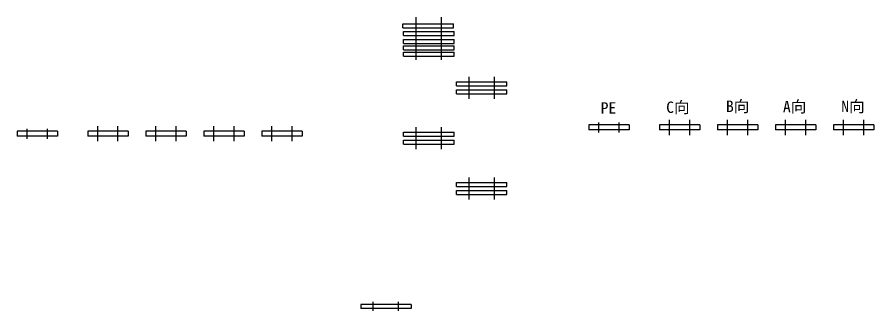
# Model space of a CAD drawing. Extents: x -48968009 to 2588125, y -43922717 to 2.
# Drawn here: x 2522426 to 2524124, y -614578 to -613995 of the extents above; entities that cross this region are included whole.
import ezdxf

# ---------------------------------------------------------------- set-up
doc = ezdxf.new("R2010")
doc.units = 0
doc.header["$LTSCALE"] = 1000
doc.header["$MEASUREMENT"] = 0
for name, color, linetype in [('$1-强电干线', 7, 'CONTINUOUS'), ('WALL', 2, 'CONTINUOUS'), ('图层4', 221, 'CONTINUOUS'), ('图层6', 221, 'CONTINUOUS'), ('电气', 4, 'CONTINUOUS')]:
    doc.layers.add(name, color=color, linetype=linetype)

# ---------------------------------------------------------------- blocks, each defined once
blk = doc.blocks.new('人突然他人')
at = {"layer": '$1-强电干线', "color": 3}
blk.add_line((2519187.1, -889395.8), (2519187.1, -889375.8), dxfattribs=at)
at = {"layer": '$1-强电干线', "color": 2}
blk.add_line((2519227.1, -889395.8), (2519227.1, -889375.8), dxfattribs=at)
at = {"layer": 'WALL', "color": 1}
for p, q in [((2519327.1, -889400.8), (2519327.1, -889370.8)), ((2519367.1, -889400.8), (2519367.1, -889370.8))]:
    blk.add_line(p, q, dxfattribs=at)
at = {"layer": 'WALL', "color": 3}
for p, q in [((2519442.1, -889400.8), (2519442.1, -889370.8)), ((2519482.1, -889400.8), (2519482.1, -889370.8))]:
    blk.add_line(p, q, dxfattribs=at)
at = {"layer": 'WALL', "color": 2}
for p, q in [((2519557.1, -889400.8), (2519557.1, -889370.8)), ((2519597.1, -889400.8), (2519597.1, -889370.8))]:
    blk.add_line(p, q, dxfattribs=at)
at = {"layer": 'WALL', "color": 5}
for p, q in [((2519672.1, -889400.8), (2519672.1, -889370.8)), ((2519712.1, -889400.8), (2519712.1, -889370.8))]:
    blk.add_line(p, q, dxfattribs=at)
at = {"layer": '电气', "color": 2}
for p, q in [((2519247.1, -889380.8), (2519167.1, -889380.8)), ((2519247.1, -889380.8), (2519247.1, -889390.8)), ((2519617.1, -889380.8), (2519537.1, -889380.8)), ((2519537.1, -889380.8), (2519537.1, -889390.8)), ((2519617.1, -889390.8), (2519537.1, -889390.8)), ((2519617.1, -889380.8), (2519617.1, -889390.8))]:
    blk.add_line(p, q, dxfattribs=at)
at = {"layer": '电气', "color": 3}
for p, q in [((2519167.1, -889380.8), (2519167.1, -889390.8)), ((2519247.1, -889390.8), (2519167.1, -889390.8)), ((2519502.1, -889380.8), (2519422.1, -889380.8)), ((2519422.1, -889380.8), (2519422.1, -889390.8)), ((2519502.1, -889390.8), (2519422.1, -889390.8)), ((2519502.1, -889380.8), (2519502.1, -889390.8))]:
    blk.add_line(p, q, dxfattribs=at)
at = {"layer": '电气', "color": 1}
for p, q in [((2519387.1, -889380.8), (2519307.1, -889380.8)), ((2519307.1, -889380.8), (2519307.1, -889390.8)), ((2519387.1, -889390.8), (2519307.1, -889390.8)), ((2519387.1, -889380.8), (2519387.1, -889390.8))]:
    blk.add_line(p, q, dxfattribs=at)
at = {"layer": '电气', "color": 5}
for p, q in [((2519732.1, -889380.8), (2519652.1, -889380.8)), ((2519652.1, -889380.8), (2519652.1, -889390.8)), ((2519732.1, -889390.8), (2519652.1, -889390.8)), ((2519732.1, -889380.8), (2519732.1, -889390.8))]:
    blk.add_line(p, q, dxfattribs=at)
blk = doc.blocks.new('FGREWER')
at = {"layer": '$1-强电干线', "color": 3}
blk.add_line((2519217.1, -884215.8), (2519217.1, -884197.8), dxfattribs=at)
at = {"layer": '$1-强电干线', "color": 2}
blk.add_line((2519267.1, -884215.8), (2519267.1, -884197.8), dxfattribs=at)
at = {"layer": 'WALL', "color": 2}
for p, q in [((2519302.1, -883676.8), (2519302.1, -883632.5)), ((2519352.1, -883676.8), (2519352.1, -883632.8)), ((2519302.1, -883717.6), (2519302.1, -883668.8)), ((2519352.1, -883717.1), (2519352.1, -883668.8))]:
    blk.add_line(p, q, dxfattribs=at)
at = {"layer": 'WALL', "color": 3}
for p, q in [((2519407.1, -883776.8), (2519407.1, -883750.8)), ((2519457.1, -883776.8), (2519457.1, -883750.8)), ((2519407.1, -883794.8), (2519407.1, -883768.8)), ((2519457.1, -883794.8), (2519457.1, -883768.8))]:
    blk.add_line(p, q, dxfattribs=at)
at = {"layer": 'WALL', "color": 1}
for p, q in [((2519302.1, -883876.8), (2519302.1, -883850.8)), ((2519352.1, -883876.8), (2519352.1, -883850.8)), ((2519302.1, -883894.8), (2519302.1, -883868.8)), ((2519352.1, -883894.8), (2519352.1, -883868.8))]:
    blk.add_line(p, q, dxfattribs=at)
at = {"layer": 'WALL', "color": 5}
for p, q in [((2519407.1, -883976.8), (2519407.1, -883950.8)), ((2519457.1, -883976.8), (2519457.1, -883950.8)), ((2519407.1, -883994.8), (2519407.1, -883968.8)), ((2519457.1, -883994.8), (2519457.1, -883968.8))]:
    blk.add_line(p, q, dxfattribs=at)
at = {"layer": '电气', "color": 2}
for p, q in [((2519275.9, -883653.7), (2519275.9, -883645.7)), ((2519275.9, -883645.7), (2519375.9, -883645.7)), ((2519275.9, -883653.7), (2519375.9, -883653.7)), ((2519375.9, -883653.7), (2519375.9, -883645.7)), ((2519277.1, -883668.8), (2519277.1, -883660.8)), ((2519277.1, -883660.8), (2519377.1, -883660.8)), ((2519277.1, -883668.8), (2519377.1, -883668.8)), ((2519377.1, -883668.8), (2519377.1, -883660.8)), ((2519277.1, -883684.8), (2519277.1, -883676.8)), ((2519277.1, -883676.8), (2519377.1, -883676.8)), ((2519277.1, -883684.8), (2519377.1, -883684.8)), ((2519377.1, -883684.8), (2519377.1, -883676.8)), ((2519277.1, -883697.7), (2519277.1, -883689.7)), ((2519277.1, -883689.7), (2519377.1, -883689.7)), ((2519277.1, -883697.7), (2519377.1, -883697.7)), ((2519277.1, -883710.3), (2519277.1, -883702.3)), ((2519277.1, -883702.3), (2519377.1, -883702.3)), ((2519377.1, -883697.7), (2519377.1, -883689.7)), ((2519377.1, -883710.3), (2519377.1, -883702.3)), ((2519277.1, -883710.3), (2519377.1, -883710.3)), ((2519292.1, -884202.8), (2519192.1, -884202.8)), ((2519292.1, -884202.8), (2519292.1, -884210.8))]:
    blk.add_line(p, q, dxfattribs=at)
at = {"layer": '电气', "color": 3}
for p, q in [((2519382.1, -883768.8), (2519382.1, -883760.8)), ((2519382.1, -883760.8), (2519482.1, -883760.8)), ((2519382.1, -883768.8), (2519482.1, -883768.8)), ((2519482.1, -883768.8), (2519482.1, -883760.8)), ((2519382.1, -883784.8), (2519382.1, -883776.8)), ((2519382.1, -883776.8), (2519482.1, -883776.8)), ((2519382.1, -883784.8), (2519482.1, -883784.8)), ((2519482.1, -883784.8), (2519482.1, -883776.8)), ((2519192.1, -884202.8), (2519192.1, -884210.8)), ((2519292.1, -884210.8), (2519192.1, -884210.8))]:
    blk.add_line(p, q, dxfattribs=at)
at = {"layer": '电气', "color": 1}
for p, q in [((2519277.1, -883860.8), (2519377.1, -883860.8)), ((2519277.1, -883868.8), (2519277.1, -883860.8)), ((2519277.1, -883868.8), (2519377.1, -883868.8)), ((2519377.1, -883868.8), (2519377.1, -883860.8)), ((2519277.1, -883876.8), (2519377.1, -883876.8)), ((2519277.1, -883884.8), (2519277.1, -883876.8)), ((2519277.1, -883884.8), (2519377.1, -883884.8)), ((2519377.1, -883884.8), (2519377.1, -883876.8))]:
    blk.add_line(p, q, dxfattribs=at)
at = {"layer": '电气', "color": 5}
for p, q in [((2519382.1, -883960.8), (2519482.1, -883960.8)), ((2519382.1, -883968.8), (2519382.1, -883960.8)), ((2519382.1, -883968.8), (2519482.1, -883968.8)), ((2519482.1, -883968.8), (2519482.1, -883960.8)), ((2519382.1, -883976.8), (2519482.1, -883976.8)), ((2519382.1, -883984.8), (2519382.1, -883976.8)), ((2519382.1, -883984.8), (2519482.1, -883984.8)), ((2519482.1, -883984.8), (2519482.1, -883976.8))]:
    blk.add_line(p, q, dxfattribs=at)

msp = doc.modelspace()

# ---------------------------------------------------------------- block references
at = {"layer": '图层6', "color": 33}
for name, p in [('FGREWER', (3914.6, 269637.5)), ('人突然他人', (4391.9, 275171.7)), ('人突然他人', (3258.4, 275159.2))]:
    msp.add_blockref(name, p, dxfattribs=at)

# ---------------------------------------------------------------- texts
at = {"layer": '图层4', "char_height": 22.68, "attachment_point": 5}
for s, insert in [('PE', (2523597.9, -614175.4)), ('C{\\fSimSun|b0|i0|c134|p2;向}', (2523735.5, -614175.2)), ('B{\\fSimSun|b0|i0|c134|p2;向}', (2523854, -614173.3)), ('A{\\fSimSun|b0|i0|c134|p2;向}', (2523967, -614174)), ('N{\\fSimSun|b0|i0|c134|p2;向}', (2524082.7, -614173.5))]:
    msp.add_mtext(s, dxfattribs=dict(at, insert=insert))

doc.saveas('drawing.dxf')
